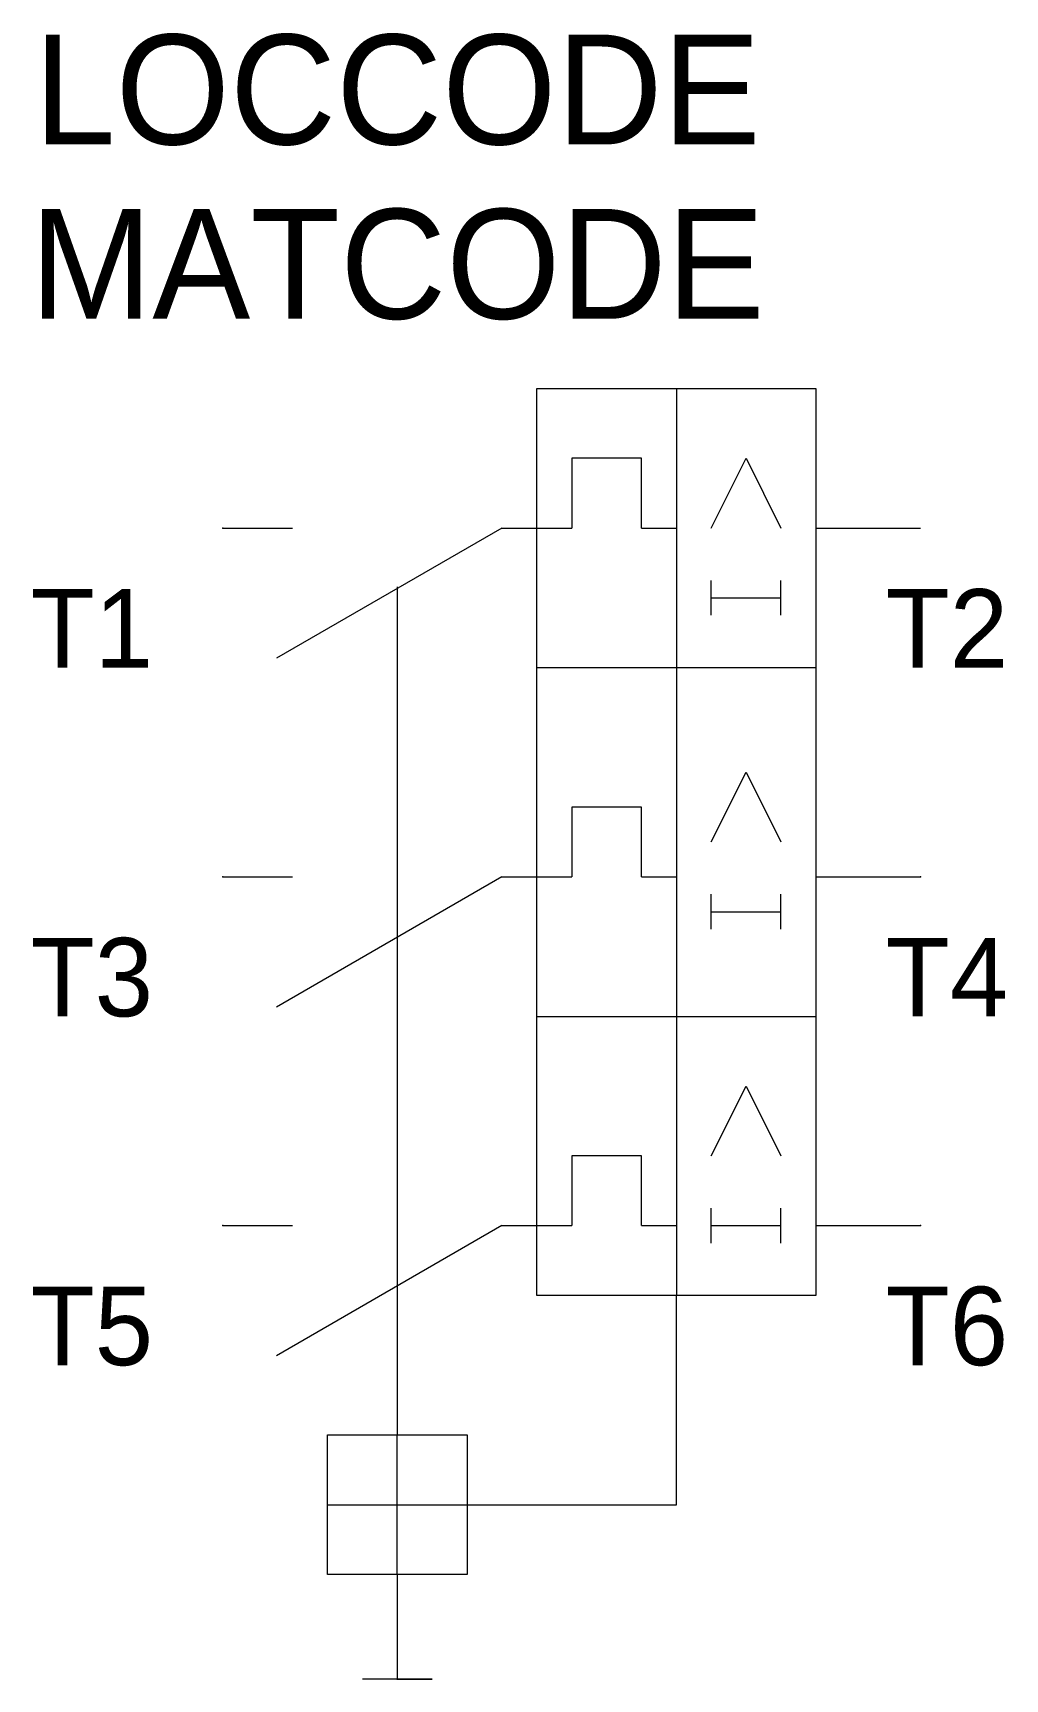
# Model space of a CAD drawing. Extents: x -10.4 to 17.4, y -13 to 34.2.
import ezdxf
from ezdxf.enums import TextEntityAlignment as Align

# ---------------------------------------------------------------- set-up
doc = ezdxf.new("R2010")
doc.units = 0
doc.linetypes.add('DASHED', pattern=[0])
doc.layers.get('0').update_dxf_attribs({"linetype": 'CONTINUOUS'})
for name, color, linetype in [('A', 7, 'CONTINUOUS'), ('C', 6, 'CONTINUOUS'), ('T2', 1, 'CONTINUOUS')]:
    doc.layers.add(name, color=color, linetype=linetype)

msp = doc.modelspace()

# ---------------------------------------------------------------- linework, layer by layer
at = {"color": 0, "linetype": 'CONTINUOUS'}
for p, q in [((4, -2), (4, 24)), ((4, 24), (8, 24)), ((8, 24), (8, -2)), ((8, 24), (12, 24)), ((12, 24), (12, -2)), ((5, 22), (5, 20)), ((7, 22), (5, 22)), ((7, 20), (7, 22)), ((7, 20), (8, 20)), ((12, 20), (15, 20)), ((4, 16), (8, 16)), ((8, 16), (12, 16)), ((5, 12), (5, 10)), ((7, 12), (5, 12)), ((7, 10), (7, 12)), ((7, 10), (8, 10)), ((12, 10), (15, 10)), ((4, 6), (8, 6)), ((8, 6), (12, 6)), ((7, 2), (5, 2)), ((5, 2), (5, 0)), ((7, 0), (7, 2)), ((7, 0), (8, 0)), ((12, 0), (15, 0)), ((8, -2), (4, -2)), ((12, -2), (8, -2)), ((-2, -10), (-2, -6)), ((-2, -6), (2, -6)), ((0, -10), (0, -6)), ((2, -6), (2, -10)), ((-2, -8), (2, -8)), ((2, -10), (-2, -10))]:
    msp.add_line(p, q, dxfattribs=at)
at = {"color": 0, "linetype": 'DASHED'}
for p, q in [((9, 20), (10, 22)), ((10, 22), (11, 20)), ((9, 18), (9, 18.5)), ((11, 18), (11, 18.5)), ((0, 18.317), (0, -1.683)), ((9, 17.5), (9, 18)), ((9, 18), (11, 18)), ((11, 17.5), (11, 18)), ((9, 11), (10, 13)), ((10, 13), (11, 11)), ((9, 9), (9, 9.5)), ((11, 9), (11, 9.5)), ((9, 8.5), (9, 9)), ((9, 9), (11, 9)), ((11, 8.5), (11, 9)), ((9, 2), (10, 4)), ((10, 4), (11, 2)), ((9, 0), (9, 0.5)), ((11, 0), (11, 0.5)), ((9, 0), (11, 0)), ((9, -0.5), (9, 0)), ((11, -0.5), (11, 0)), ((0, -1.683), (0, -6)), ((8, -8), (8, -2)), ((2, -8), (8, -8)), ((0, -10), (0, -13)), ((1, -13), (-1, -13)), ((0, -13), (1, -13))]:
    msp.add_line(p, q, dxfattribs=at)
at = {"color": 0}
for p, q in [((-5, 20), (-3, 20)), ((3, 20), (-3.464, 16.268)), ((3, 20), (5, 20)), ((-5, 10), (-3, 10)), ((3, 10), (-3.464, 6.268)), ((3, 10), (5, 10)), ((-5, 0), (-3, 0)), ((3, 0), (-3.464, -3.732)), ((3, 0), (5, 0))]:
    msp.add_line(p, q, dxfattribs=at)
at = {"layer": 'A', "color": 0, "linetype": 'DASHED'}
msp.add_point((0, -13), dxfattribs=at)
at = {"layer": 'C', "color": 0}
for p in [(-5, 20), (-5, 10), (15, 10)]:
    msp.add_point(p, dxfattribs=at)
at = {"layer": 'C', "color": 0, "linetype": 'DASHED'}
for p in [(-5, 0), (15, 0)]:
    msp.add_point(p, dxfattribs=at)

# ---------------------------------------------------------------- texts
at = {"color": 0, "linetype": 'CONTINUOUS'}
for tag, p in [('LOCCODE', (0, 31)), ('MATCODE', (0, 26))]:
    msp.add_attdef(tag, text='', height=3.15, dxfattribs=at).set_placement(p, align=Align.CENTER)
at = {"layer": 'T2', "color": 0, "linetype": 'CONTINUOUS'}
for tag, p in [('T1', (-7, 16)), ('T3', (-7, 6)), ('T5', (-7, -4))]:
    msp.add_attdef(tag, text='', height=2.25, dxfattribs=at).set_placement(p, align=Align.RIGHT)
for tag, p in [('T2', (14, 16)), ('T4', (14, 6)), ('T6', (14, -4))]:
    msp.add_attdef(tag, p, '', height=2.25, dxfattribs=at)

doc.saveas('drawing.dxf')
